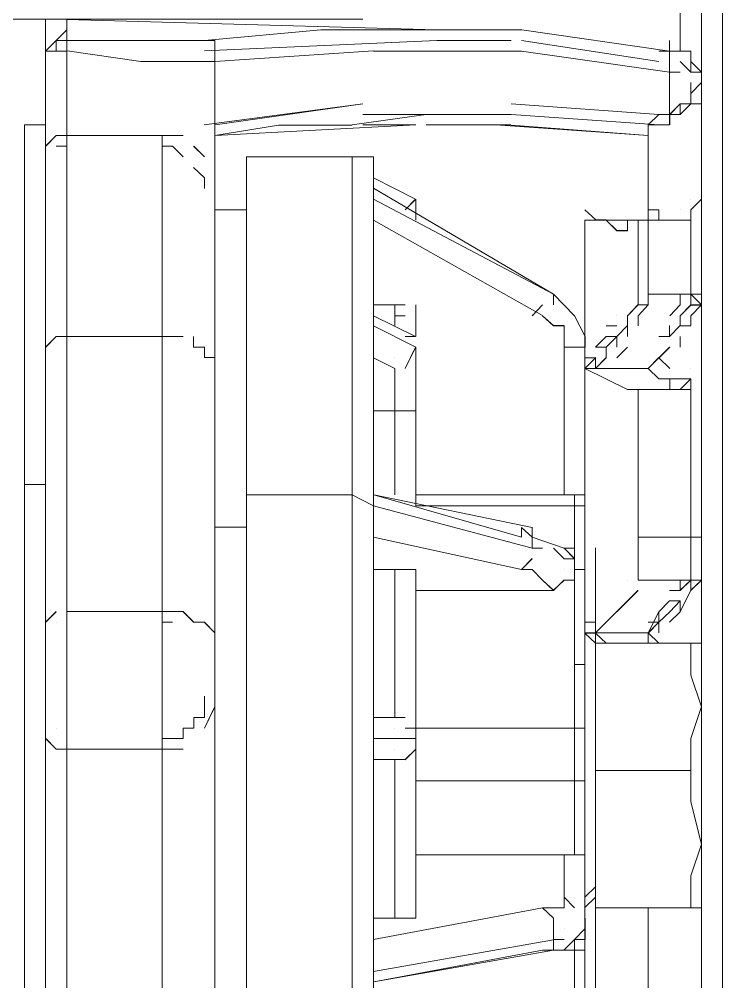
# Model space of a CAD drawing. Header units: inches. Extents: x 11 to 128, y 20 to 108.
# Drawn here: x 31.9793 to 32.0271, y 82.4901 to 82.5551 of the extents above; entities that cross this region are included whole.
import ezdxf

# ---------------------------------------------------------------- set-up
doc = ezdxf.new("R2010")
doc.units = ezdxf.units.IN
doc.header["$MEASUREMENT"] = 0
doc.layers.add('1', color=255, linetype='Continuous')
doc.layers.add('Dim', color=6, linetype='Continuous', lineweight=13)

# ---------------------------------------------------------------- blocks, each defined once
blk = doc.blocks.new('5')
at = {"layer": '1', "lineweight": 9}
for p, q in [((226.945701, -22.116197), (226.945701, -21.936488)), ((226.94696, -21.936488), (226.94696, -22.116197)), ((226.944413, -22.021583), (226.944413, -22.008871)), ((226.945701, -22.057126), (226.945701, -22.010138)), ((226.892348, -22.019669), (226.925368, -22.019669)), ((226.906311, -22.019669), (226.906311, -22.019669)), ((226.906311, -22.019669), (226.906311, -22.083795)), ((226.90694, -22.019669), (226.90694, -22.019669)), ((226.907588, -22.019669), (226.907588, -22.019669)), ((226.907588, -22.019669), (226.907588, -22.020933)), ((226.929812, -22.020307), (226.90759, -22.019675)), ((226.907588, -22.020307), (226.906943, -22.02094)), ((226.915845, -22.02094), (226.922829, -22.020307)), ((226.922829, -22.020307), (226.929812, -22.020307)), ((226.934894, -22.020307), (226.929808, -22.020307)), ((226.929812, -22.020307), (226.929812, -22.020307)), ((226.934903, -22.020309), (226.943785, -22.021574)), ((226.906311, -22.021574), (226.906938, -22.020942)), ((226.90694, -22.020936), (226.907585, -22.020936)), ((226.90694, -22.021574), (226.90694, -22.020942)), ((226.907588, -22.020936), (226.915843, -22.020936)), ((226.915843, -22.020936), (226.907588, -22.020936)), ((226.907588, -22.020936), (226.907588, -22.020936)), ((226.907588, -22.020936), (226.907588, -22.021568)), ((226.907588, -22.020936), (226.907588, -22.020936)), ((226.929812, -22.020936), (226.915845, -22.021568)), ((226.915847, -22.020936), (226.916473, -22.020936)), ((226.916477, -22.020936), (226.915851, -22.020936)), ((226.916477, -22.020936), (226.916477, -22.021568)), ((226.916477, -22.021568), (226.916477, -22.020936)), ((226.916477, -22.020936), (226.916477, -22.020936)), ((226.916477, -22.020936), (226.916477, -22.020936)), ((226.916477, -22.020936), (226.916477, -22.020936)), ((226.916477, -22.020936), (226.916477, -22.020936)), ((226.93045, -22.020936), (226.929805, -22.020936)), ((226.929805, -22.020936), (226.934264, -22.020936)), ((226.934264, -22.020936), (226.93045, -22.020936)), ((226.93489, -22.020936), (226.943145, -22.0222)), ((226.943145, -22.0222), (226.93489, -22.020936)), ((226.943785, -22.021574), (226.943785, -22.020942)), ((226.944413, -22.020936), (226.944413, -22.020936)), ((226.906311, -22.021574), (226.906311, -22.021574)), ((226.906311, -22.021574), (226.906311, -22.021574)), ((226.906311, -22.021574), (226.906311, -22.021574)), ((226.906938, -22.021574), (226.906311, -22.021574)), ((226.906311, -22.021574), (226.906311, -22.021574)), ((226.906311, -22.021574), (226.906311, -22.021574)), ((226.906313, -22.021574), (226.90694, -22.021574)), ((226.90694, -22.021574), (226.90694, -22.021574)), ((226.90694, -22.021574), (226.90694, -22.021574)), ((226.90694, -22.021574), (226.90694, -22.021574)), ((226.90694, -22.021574), (226.907585, -22.021574)), ((226.907588, -22.021574), (226.906943, -22.021574)), ((226.906943, -22.021574), (226.907588, -22.021574)), ((226.907588, -22.021574), (226.907588, -22.063482)), ((226.907588, -22.021574), (226.907588, -22.021574)), ((226.907588, -22.021574), (226.907588, -22.021574)), ((226.912036, -22.0222), (226.907596, -22.021568)), ((226.907596, -22.021568), (226.912036, -22.0222)), ((226.916477, -22.0222), (226.926003, -22.021568)), ((226.926003, -22.021568), (226.916477, -22.0222)), ((226.916477, -22.021568), (226.916477, -22.0222)), ((226.916477, -22.0222), (226.916477, -22.021568)), ((226.926009, -22.021574), (226.932366, -22.021574)), ((226.932366, -22.021574), (226.926009, -22.021574)), ((226.932366, -22.021574), (226.93489, -22.021574)), ((226.93489, -22.021574), (226.932366, -22.021574)), ((226.934894, -22.021574), (226.943776, -22.022839)), ((226.943776, -22.022839), (226.934894, -22.021574)), ((226.943785, -22.021574), (226.94314, -22.021574)), ((226.944413, -22.021574), (226.943142, -22.021574)), ((226.943145, -22.021574), (226.943145, -22.021574)), ((226.943145, -22.021574), (226.943145, -22.021574)), ((226.943145, -22.021574), (226.943145, -22.021574)), ((226.943785, -22.0222), (226.943785, -22.021568)), ((226.943785, -22.021574), (226.943785, -22.021574)), ((226.943785, -22.021574), (226.943785, -22.021574)), ((226.943785, -22.021574), (226.943785, -22.021574)), ((226.943785, -22.022207), (226.943785, -22.021574)), ((226.943785, -22.021574), (226.943785, -22.021574)), ((226.943785, -22.021574), (226.943785, -22.021574)), ((226.943785, -22.021574), (226.943785, -22.021574)), ((226.943785, -22.021574), (226.943785, -22.021574)), ((226.943785, -22.021574), (226.943785, -22.021574)), ((226.943785, -22.021574), (226.943785, -22.021574)), ((226.943785, -22.021574), (226.943785, -22.021574)), ((226.943785, -22.021574), (226.943785, -22.021574)), ((226.943785, -22.021574), (226.943785, -22.021574)), ((226.943785, -22.021574), (226.943785, -22.021574)), ((226.943785, -22.021574), (226.943785, -22.021574)), ((226.943785, -22.021574), (226.943785, -22.021574)), ((226.943785, -22.021574), (226.943785, -22.021574)), ((226.943785, -22.021574), (226.943785, -22.021574)), ((226.943785, -22.021574), (226.943785, -22.021574)), ((226.944413, -22.021574), (226.943787, -22.021574)), ((226.943787, -22.021574), (226.944413, -22.021574)), ((226.945058, -22.021574), (226.944413, -22.021574)), ((226.944413, -22.021574), (226.944413, -22.021574)), ((226.944413, -22.021574), (226.944413, -22.021574)), ((226.944413, -22.021574), (226.944413, -22.021574)), ((226.944413, -22.021574), (226.944413, -22.021574)), ((226.944413, -22.021574), (226.945058, -22.021574)), ((226.945058, -22.021574), (226.944413, -22.021574)), ((226.944413, -22.021574), (226.944413, -22.021574)), ((226.944413, -22.021574), (226.944413, -22.021574)), ((226.944413, -22.021574), (226.944413, -22.021574)), ((226.944413, -22.021574), (226.944413, -22.021574)), ((226.944413, -22.021574), (226.945058, -22.021574)), ((226.944413, -22.021574), (226.944413, -22.021574)), ((226.944413, -22.021574), (226.944413, -22.021574)), ((226.945062, -22.021574), (226.944417, -22.021574)), ((226.944417, -22.021574), (226.945062, -22.021574)), ((226.945058, -22.022207), (226.945058, -22.021574)), ((226.945062, -22.0222), (226.945062, -22.021568)), ((226.945062, -22.021574), (226.945062, -22.022207)), ((226.945062, -22.021574), (226.945062, -22.021574)), ((226.945062, -22.021574), (226.945062, -22.021574)), ((226.912033, -22.0222), (226.916473, -22.0222)), ((226.916477, -22.0222), (226.912036, -22.0222)), ((226.916477, -22.100954), (226.916477, -22.022198)), ((226.916477, -22.0222), (226.916477, -22.0222)), ((226.916477, -22.0222), (226.916477, -22.0222)), ((226.916477, -22.0222), (226.916477, -22.0222)), ((226.943145, -22.0222), (226.943145, -22.0222)), ((226.943785, -22.025381), (226.943785, -22.022198)), ((226.943785, -22.0222), (226.943785, -22.0222)), ((226.944413, -22.0222), (226.944413, -22.0222)), ((226.944413, -22.0222), (226.945058, -22.022833)), ((226.945062, -22.022839), (226.944417, -22.022207)), ((226.945062, -22.0222), (226.945062, -22.0222)), ((226.945062, -22.0222), (226.945062, -22.0222)), ((226.945062, -22.022207), (226.945062, -22.022839)), ((226.945062, -22.022839), (226.945062, -22.022207)), ((226.945062, -22.022207), (226.945707, -22.022839)), ((226.943787, -22.022839), (226.944413, -22.022839)), ((226.944413, -22.022839), (226.943787, -22.022839)), ((226.944413, -22.022839), (226.944413, -22.022839)), ((226.945701, -22.022839), (226.945056, -22.022839)), ((226.945062, -22.022839), (226.945062, -22.022839)), ((226.945062, -22.022839), (226.945062, -22.022839)), ((226.945062, -22.022839), (226.945062, -22.022839)), ((226.945707, -22.022839), (226.945062, -22.022839)), ((226.945062, -22.022839), (226.945062, -22.022839)), ((226.945062, -22.022839), (226.945062, -22.022839)), ((226.945062, -22.022839), (226.945062, -22.022839)), ((226.945701, -22.022839), (226.945701, -22.022839)), ((226.945701, -22.022839), (226.945701, -22.022839)), ((226.945701, -22.022839), (226.945701, -22.022839)), ((226.945701, -22.023467), (226.945056, -22.024121)), ((226.945707, -22.023463), (226.945062, -22.024117)), ((226.945062, -22.024117), (226.945707, -22.023463)), ((226.945062, -22.023467), (226.945062, -22.024121)), ((226.945062, -22.023467), (226.945062, -22.023467)), ((226.945058, -22.024743), (226.945058, -22.02411)), ((226.945062, -22.024749), (226.945062, -22.024117)), ((226.945062, -22.024117), (226.945062, -22.024117)), ((226.945062, -22.024117), (226.945062, -22.024117)), ((226.925366, -22.024743), (226.91584, -22.026007)), ((226.916484, -22.026007), (226.925366, -22.024743)), ((226.943145, -22.025381), (226.934264, -22.024749)), ((226.944411, -22.024749), (226.943785, -22.025381)), ((226.94379, -22.025381), (226.944417, -22.024749)), ((226.944413, -22.024743), (226.944413, -22.024743)), ((226.944413, -22.024743), (226.944413, -22.024743)), ((226.944413, -22.024743), (226.945058, -22.024743)), ((226.945058, -22.024749), (226.944413, -22.025381)), ((226.944413, -22.025381), (226.944413, -22.024749)), ((226.944417, -22.024749), (226.945062, -22.024749)), ((226.945701, -22.024743), (226.945056, -22.024743)), ((226.945056, -22.024743), (226.945701, -22.024743)), ((226.924719, -22.02601), (226.92916, -22.025377)), ((226.925366, -22.025381), (226.934247, -22.025381)), ((226.934247, -22.025381), (226.925366, -22.025381)), ((226.928533, -22.025381), (226.92916, -22.025381)), ((226.929164, -22.025381), (226.929164, -22.025381)), ((226.929164, -22.025381), (226.929164, -22.025381)), ((226.933626, -22.025381), (226.934253, -22.025381)), ((226.934257, -22.025381), (226.93363, -22.025381)), ((226.943145, -22.02601), (226.934264, -22.025377)), ((226.942497, -22.02601), (226.943142, -22.025377)), ((226.9425, -22.026014), (226.943145, -22.025381)), ((226.94314, -22.025381), (226.943785, -22.025381)), ((226.943145, -22.025381), (226.943145, -22.025381)), ((226.943145, -22.025381), (226.943145, -22.025381)), ((226.943145, -22.025381), (226.943145, -22.025381)), ((226.943145, -22.025381), (226.94379, -22.025381)), ((226.943785, -22.02601), (226.943785, -22.025377)), ((226.943785, -22.025381), (226.943785, -22.025381)), ((226.943785, -22.025381), (226.943785, -22.026014)), ((226.943785, -22.025381), (226.943785, -22.025381)), ((226.944413, -22.025381), (226.943787, -22.025381)), ((226.943787, -22.025381), (226.943787, -22.026014)), ((226.943787, -22.026014), (226.943787, -22.025381)), ((226.943787, -22.025381), (226.944413, -22.025381)), ((226.944413, -22.025381), (226.944413, -22.025381)), ((226.906311, -22.02601), (226.90504, -22.02601)), ((226.905042, -22.02601), (226.905042, -22.086341)), ((226.916477, -22.02601), (226.916477, -22.02601)), ((226.916477, -22.026648), (226.920291, -22.026016)), ((226.928533, -22.02601), (226.916483, -22.026642)), ((226.920291, -22.026016), (226.924714, -22.026016)), ((226.925364, -22.02601), (226.928533, -22.02601)), ((226.929164, -22.02601), (226.934249, -22.02601)), ((226.934249, -22.02601), (226.929164, -22.02601)), ((226.933634, -22.026016), (226.942497, -22.026648)), ((226.942497, -22.026648), (226.93426, -22.026016)), ((226.942497, -22.026007), (226.942497, -22.03172)), ((226.942497, -22.02601), (226.942497, -22.02601)), ((226.942497, -22.02601), (226.942497, -22.02601)), ((226.942497, -22.02601), (226.942497, -22.02601)), ((226.942497, -22.02601), (226.942497, -22.02601)), ((226.942497, -22.02601), (226.942497, -22.02601)), ((226.942497, -22.02601), (226.942497, -22.02601)), ((226.942497, -22.02601), (226.942497, -22.02601)), ((226.943145, -22.02601), (226.9425, -22.02601)), ((226.9425, -22.02601), (226.943145, -22.02601)), ((226.943785, -22.02601), (226.94314, -22.02601)), ((226.94314, -22.02601), (226.943785, -22.02601)), ((226.943785, -22.02601), (226.943785, -22.02601)), ((226.943785, -22.02601), (226.943785, -22.02601)), ((226.943785, -22.02601), (226.943785, -22.02601)), ((226.906311, -22.027285), (226.906938, -22.026653)), ((226.906317, -22.027281), (226.906943, -22.026648)), ((226.906943, -22.026648), (226.907588, -22.026648)), ((226.907588, -22.026648), (226.9133, -22.026648)), ((226.907588, -22.026648), (226.907588, -22.026648)), ((226.91457, -22.026648), (226.913299, -22.026648)), ((226.913302, -22.026648), (226.913302, -22.063497)), ((226.906311, -22.027285), (226.906311, -22.027285)), ((226.906311, -22.027285), (226.906311, -22.027285)), ((226.906943, -22.027285), (226.907588, -22.027285)), ((226.907588, -22.027285), (226.906943, -22.027285)), ((226.907588, -22.027285), (226.907588, -22.027285)), ((226.913931, -22.027285), (226.913304, -22.027285)), ((226.913931, -22.027285), (226.914576, -22.027917)), ((226.914576, -22.027917), (226.913931, -22.027285)), ((226.9152, -22.027285), (226.915845, -22.027917)), ((226.915847, -22.027924), (226.915202, -22.027291)), ((226.91457, -22.027924), (226.91457, -22.027924)), ((226.918377, -22.027924), (226.918377, -22.027924)), ((226.918377, -22.102219), (226.918377, -22.027932)), ((226.924719, -22.027924), (226.918381, -22.027924)), ((226.926005, -22.027924), (226.924715, -22.027924)), ((226.924719, -22.027932), (226.924719, -22.102219)), ((226.926005, -22.048877), (226.926005, -22.027924)), ((226.9152, -22.028562), (226.915845, -22.029195)), ((226.915845, -22.029195), (226.9152, -22.028562)), ((226.916477, -22.029819), (226.916477, -22.028554)), ((226.915847, -22.029819), (226.915847, -22.029186)), ((226.926005, -22.029191), (226.92853, -22.030476)), ((226.92853, -22.030476), (226.926005, -22.029191)), ((226.926005, -22.029812), (226.926005, -22.030466)), ((226.936803, -22.036179), (226.926005, -22.029812)), ((226.926005, -22.030466), (226.936803, -22.036179)), ((226.926005, -22.030466), (226.926005, -22.030466)), ((226.926635, -22.030466), (226.926635, -22.030466)), ((226.927903, -22.031105), (226.92853, -22.030472)), ((226.928533, -22.030466), (226.927907, -22.031098)), ((226.927907, -22.031098), (226.928533, -22.030466)), ((226.928533, -22.030466), (226.928533, -22.030466)), ((226.928533, -22.030466), (226.928533, -22.031731)), ((226.928533, -22.030466), (226.928533, -22.030466)), ((226.928533, -22.030466), (226.928533, -22.030466)), ((226.945701, -22.030466), (226.945056, -22.031098)), ((226.945062, -22.030466), (226.945062, -22.030466)), ((226.945707, -22.030472), (226.945062, -22.031105)), ((226.945062, -22.031105), (226.945707, -22.030472)), ((226.945701, -22.030466), (226.945701, -22.030466)), ((226.916477, -22.031105), (226.918375, -22.031105)), ((226.927903, -22.031105), (226.927903, -22.031105)), ((226.928533, -22.031105), (226.928533, -22.031105)), ((226.938701, -22.031105), (226.939346, -22.031716)), ((226.939338, -22.031105), (226.939338, -22.031105)), ((226.942497, -22.031105), (226.943142, -22.031105)), ((226.942497, -22.031105), (226.942497, -22.031105)), ((226.942497, -22.031105), (226.942497, -22.031105)), ((226.943145, -22.031722), (226.943145, -22.031111)), ((226.944413, -22.031105), (226.944413, -22.031105)), ((226.944413, -22.031105), (226.944413, -22.031105)), ((226.944413, -22.031105), (226.944413, -22.031105)), ((226.944413, -22.031105), (226.944413, -22.031105)), ((226.944413, -22.031105), (226.944413, -22.031105)), ((226.945058, -22.031111), (226.945058, -22.031722)), ((226.945062, -22.031105), (226.945062, -22.031105)), ((226.945062, -22.031105), (226.945062, -22.031105)), ((226.945062, -22.031105), (226.945062, -22.031105)), ((226.945062, -22.031105), (226.945062, -22.031105)), ((226.945062, -22.031105), (226.945062, -22.031105)), ((226.945062, -22.031722), (226.945062, -22.031111)), ((226.945062, -22.031111), (226.945062, -22.031722)), ((226.926005, -22.031722), (226.936158, -22.037456)), ((226.939969, -22.031722), (226.938697, -22.031722)), ((226.942497, -22.031722), (226.938701, -22.031722)), ((226.938701, -22.031722), (226.938701, -22.057124)), ((226.938701, -22.031722), (226.939972, -22.031722)), ((226.939346, -22.031716), (226.939972, -22.031716)), ((226.939972, -22.031722), (226.939346, -22.031722)), ((226.939969, -22.031722), (226.939969, -22.031722)), ((226.940614, -22.031722), (226.939969, -22.031722)), ((226.939969, -22.031722), (226.940614, -22.032355)), ((226.939969, -22.031722), (226.939969, -22.031722)), ((226.940617, -22.031722), (226.939972, -22.031722)), ((226.939972, -22.031722), (226.940617, -22.031722)), ((226.940617, -22.031722), (226.939972, -22.031722)), ((226.939972, -22.031729), (226.940617, -22.032361)), ((226.941257, -22.031722), (226.940612, -22.031722)), ((226.940615, -22.031722), (226.943785, -22.031722)), ((226.941257, -22.032355), (226.941257, -22.031722)), ((226.941257, -22.031722), (226.941883, -22.031722)), ((226.941262, -22.032361), (226.941262, -22.031729)), ((226.941885, -22.031722), (226.941885, -22.03617)), ((226.942495, -22.031722), (226.94314, -22.031722)), ((226.942497, -22.03172), (226.942497, -22.036168)), ((226.943142, -22.031722), (226.942497, -22.031722)), ((226.943142, -22.031722), (226.942497, -22.031722)), ((226.942497, -22.031722), (226.943142, -22.031722)), ((226.94314, -22.031722), (226.943785, -22.031722)), ((226.943785, -22.031722), (226.94314, -22.031722)), ((226.943787, -22.031722), (226.943142, -22.031722)), ((226.943142, -22.031722), (226.943787, -22.031722)), ((226.943785, -22.031722), (226.944411, -22.031722)), ((226.943785, -22.031722), (226.943785, -22.031722)), ((226.943785, -22.031722), (226.943785, -22.031722)), ((226.943785, -22.031722), (226.943785, -22.031722)), ((226.943785, -22.031722), (226.943785, -22.031722)), ((226.943785, -22.031722), (226.943785, -22.031722)), ((226.944413, -22.031722), (226.943787, -22.031722)), ((226.944417, -22.031722), (226.94379, -22.031722)), ((226.944413, -22.031722), (226.944413, -22.031722)), ((226.945058, -22.031722), (226.944413, -22.031722)), ((226.944413, -22.031722), (226.945058, -22.031722)), ((226.944413, -22.031722), (226.944413, -22.031722)), ((226.944413, -22.031722), (226.944413, -22.031722)), ((226.944413, -22.031722), (226.944413, -22.031722)), ((226.944413, -22.031722), (226.944413, -22.031722)), ((226.944417, -22.031722), (226.945062, -22.031722)), ((226.945062, -22.031722), (226.944417, -22.031722)), ((226.945062, -22.03617), (226.945062, -22.031722)), ((226.940612, -22.032355), (226.941257, -22.032355)), ((226.940617, -22.032361), (226.940617, -22.032361)), ((226.940617, -22.032361), (226.941262, -22.032361)), ((226.940617, -22.032361), (226.940617, -22.032361)), ((226.941885, -22.036164), (226.941885, -22.035532)), ((226.941885, -22.035532), (226.941885, -22.036164)), ((226.941885, -22.035532), (226.941885, -22.035532)), ((226.941885, -22.036168), (226.941885, -22.035536)), ((226.941885, -22.035536), (226.941885, -22.036168)), ((226.942497, -22.035532), (226.942497, -22.035532)), ((226.942497, -22.035532), (226.942497, -22.035532)), ((226.942497, -22.035532), (226.942497, -22.035532)), ((226.942497, -22.035532), (226.942497, -22.035532)), ((226.945062, -22.036168), (226.945062, -22.035536)), ((226.936154, -22.036168), (226.936154, -22.036168)), ((226.93681, -22.036817), (226.93681, -22.036164)), ((226.93681, -22.036164), (226.938063, -22.037471)), ((226.93681, -22.036168), (226.93681, -22.036168)), ((226.93681, -22.036168), (226.93681, -22.036168)), ((226.93681, -22.036168), (226.93681, -22.036168)), ((226.93681, -22.036168), (226.93681, -22.036168)), ((226.93681, -22.036168), (226.938063, -22.037475)), ((226.938063, -22.037475), (226.93681, -22.036168)), ((226.941885, -22.036817), (226.941885, -22.036164)), ((226.941885, -22.036822), (226.941885, -22.036168)), ((226.941885, -22.036168), (226.941885, -22.036168)), ((226.941885, -22.036168), (226.941885, -22.036168)), ((226.941885, -22.036168), (226.941885, -22.036168)), ((226.941885, -22.036168), (226.941885, -22.036168)), ((226.941885, -22.036168), (226.941885, -22.036168)), ((226.941885, -22.036168), (226.941885, -22.036168)), ((226.941885, -22.036168), (226.941885, -22.036168)), ((226.941885, -22.036168), (226.941885, -22.036168)), ((226.942497, -22.036817), (226.942497, -22.036164)), ((226.942497, -22.036164), (226.942497, -22.036817)), ((226.942497, -22.036168), (226.945058, -22.036168)), ((226.942497, -22.036168), (226.942497, -22.036168)), ((226.942497, -22.036168), (226.942497, -22.036168)), ((226.942497, -22.036168), (226.942497, -22.036168)), ((226.942497, -22.036168), (226.942497, -22.036168)), ((226.944413, -22.036817), (226.944413, -22.036164)), ((226.945056, -22.036813), (226.945056, -22.03616)), ((226.945056, -22.03616), (226.945056, -22.036813)), ((226.945701, -22.036817), (226.945056, -22.036164)), ((226.945062, -22.036164), (226.945062, -22.036817)), ((226.945062, -22.036822), (226.945062, -22.036168)), ((226.945062, -22.036168), (226.945062, -22.036168)), ((226.945062, -22.036168), (226.945707, -22.036168)), ((226.945707, -22.036168), (226.945707, -22.036822)), ((226.927284, -22.036817), (226.926013, -22.036817)), ((226.926013, -22.036817), (226.927284, -22.036817)), ((226.927277, -22.036817), (226.927903, -22.036817)), ((226.927903, -22.036817), (226.927277, -22.036817)), ((226.927284, -22.036817), (226.927284, -22.038061)), ((226.928533, -22.036817), (226.928533, -22.037471)), ((226.936154, -22.036817), (226.935528, -22.037471)), ((226.935528, -22.037471), (226.936154, -22.036817)), ((226.936154, -22.036817), (226.936154, -22.036817)), ((226.93681, -22.036817), (226.93681, -22.036817)), ((226.93681, -22.036817), (226.93681, -22.036817)), ((226.941257, -22.037473), (226.941883, -22.03682)), ((226.941258, -22.037471), (226.941885, -22.036817)), ((226.941885, -22.037467), (226.942493, -22.036813)), ((226.941885, -22.036817), (226.941885, -22.036817)), ((226.941885, -22.036817), (226.941885, -22.036817)), ((226.941889, -22.037471), (226.942497, -22.036817)), ((226.942497, -22.036817), (226.941889, -22.036817)), ((226.942497, -22.036817), (226.942497, -22.036817)), ((226.942497, -22.036817), (226.942497, -22.036817)), ((226.942497, -22.036817), (226.942497, -22.036817)), ((226.942497, -22.036817), (226.942497, -22.036817)), ((226.944413, -22.036817), (226.943787, -22.037471)), ((226.943787, -22.037471), (226.944413, -22.036817)), ((226.945056, -22.036813), (226.944411, -22.037467)), ((226.944417, -22.037475), (226.945062, -22.036822)), ((226.945062, -22.037467), (226.945707, -22.036813)), ((226.945062, -22.036817), (226.945062, -22.036817)), ((226.945062, -22.036817), (226.945062, -22.036817)), ((226.945062, -22.036817), (226.945062, -22.036817)), ((226.945062, -22.036817), (226.945062, -22.036817)), ((226.945062, -22.036817), (226.945062, -22.036817)), ((226.945062, -22.036817), (226.945062, -22.036817)), ((226.945062, -22.036817), (226.945062, -22.036817)), ((226.945062, -22.036817), (226.945062, -22.036817)), ((226.945062, -22.036817), (226.945062, -22.036817)), ((226.945062, -22.036817), (226.945062, -22.036817)), ((226.945062, -22.036817), (226.945062, -22.036817)), ((226.945062, -22.036817), (226.945062, -22.036817)), ((226.945062, -22.036817), (226.945707, -22.036817)), ((226.945707, -22.036817), (226.945062, -22.037471)), ((226.945062, -22.036817), (226.945062, -22.036817)), ((226.945062, -22.036817), (226.945062, -22.036817)), ((226.945062, -22.036817), (226.945062, -22.036817)), ((226.945707, -22.036822), (226.945062, -22.036822)), ((226.945701, -22.036817), (226.945701, -22.036817)), ((226.926005, -22.037467), (226.92853, -22.03871)), ((226.927284, -22.037467), (226.927911, -22.037467)), ((226.927911, -22.037467), (226.927284, -22.037467)), ((226.928533, -22.037467), (226.928533, -22.03871)), ((226.93681, -22.038063), (226.936147, -22.037473)), ((226.936154, -22.037467), (226.936818, -22.038057)), ((226.938063, -22.037471), (226.938708, -22.038715)), ((226.938063, -22.037475), (226.938708, -22.038719)), ((226.938708, -22.038719), (226.938063, -22.037475)), ((226.940617, -22.037467), (226.940617, -22.037467)), ((226.941257, -22.038063), (226.941257, -22.037473)), ((226.941258, -22.038061), (226.941258, -22.037471)), ((226.941885, -22.037467), (226.941885, -22.037467)), ((226.941885, -22.038057), (226.941885, -22.037467)), ((226.941885, -22.037467), (226.941885, -22.037467)), ((226.941885, -22.038063), (226.941885, -22.037473)), ((226.944411, -22.037467), (226.944411, -22.038057)), ((226.945062, -22.037467), (226.945062, -22.037467)), ((226.945062, -22.038057), (226.945062, -22.037467)), ((226.945062, -22.037467), (226.945062, -22.037467)), ((226.928533, -22.039349), (226.926009, -22.038063)), ((226.936814, -22.038063), (226.937441, -22.038063)), ((226.936818, -22.038057), (226.937444, -22.038057)), ((226.937441, -22.038063), (226.937441, -22.038717)), ((226.939969, -22.038063), (226.940614, -22.038063)), ((226.940617, -22.03871), (226.941262, -22.038057)), ((226.941262, -22.038057), (226.940617, -22.03871)), ((226.941257, -22.038057), (226.941257, -22.03871)), ((226.941257, -22.03871), (226.941257, -22.038057)), ((226.941257, -22.038063), (226.941257, -22.038063)), ((226.944411, -22.038057), (226.943785, -22.03871)), ((226.943785, -22.03871), (226.943785, -22.038057)), ((226.945062, -22.038063), (226.944417, -22.038063)), ((226.944417, -22.038063), (226.945062, -22.038063)), ((226.945062, -22.038063), (226.945062, -22.038063)), ((226.945062, -22.038063), (226.945062, -22.038063)), ((226.906311, -22.039349), (226.906938, -22.038717)), ((226.90694, -22.03871), (226.906313, -22.039343)), ((226.90694, -22.03871), (226.90694, -22.03871)), ((226.90694, -22.03871), (226.90694, -22.03871)), ((226.907585, -22.03871), (226.90694, -22.03871)), ((226.90694, -22.03871), (226.90694, -22.03871)), ((226.90694, -22.03871), (226.90694, -22.03871)), ((226.907588, -22.03871), (226.906943, -22.03871)), ((226.913302, -22.03871), (226.90759, -22.03871)), ((226.913299, -22.03871), (226.91457, -22.03871)), ((226.914574, -22.03871), (226.913302, -22.03871)), ((226.91457, -22.03871), (226.913925, -22.03871)), ((226.9152, -22.039349), (226.9152, -22.038717)), ((226.92853, -22.03871), (226.927903, -22.03871)), ((226.928533, -22.03871), (226.928533, -22.03871)), ((226.928533, -22.03871), (226.928533, -22.03871)), ((226.928533, -22.03871), (226.928533, -22.03871)), ((226.928533, -22.03871), (226.928533, -22.03871)), ((226.928533, -22.03871), (226.928533, -22.03871)), ((226.928533, -22.03871), (226.928533, -22.03871)), ((226.928533, -22.03871), (226.928533, -22.03871)), ((226.928533, -22.03871), (226.928533, -22.03871)), ((226.937441, -22.038717), (226.937441, -22.039349)), ((226.938701, -22.038715), (226.938701, -22.048222)), ((226.938701, -22.039349), (226.938701, -22.038717)), ((226.938708, -22.038715), (226.938708, -22.039347)), ((226.939965, -22.038717), (226.939338, -22.039349)), ((226.939969, -22.03871), (226.940614, -22.03871)), ((226.940614, -22.038717), (226.939969, -22.039349)), ((226.939969, -22.039349), (226.940614, -22.038717)), ((226.940617, -22.03871), (226.940617, -22.039343)), ((226.940617, -22.039343), (226.940617, -22.03871)), ((226.943785, -22.03871), (226.94314, -22.03871)), ((226.94314, -22.03871), (226.943785, -22.03871)), ((226.943785, -22.03871), (226.943785, -22.03871)), ((226.944413, -22.03871), (226.944413, -22.039343)), ((226.944413, -22.039349), (226.944413, -22.038717)), ((226.906311, -22.039349), (226.906311, -22.039349)), ((226.906311, -22.039349), (226.906311, -22.039349)), ((226.915845, -22.039349), (226.9152, -22.039349)), ((226.915851, -22.039349), (226.915206, -22.039349)), ((226.915845, -22.039982), (226.915845, -22.039349)), ((226.915851, -22.039982), (226.915851, -22.039349)), ((226.927903, -22.040635), (226.92853, -22.039349)), ((226.928533, -22.039349), (226.927907, -22.040635)), ((226.928533, -22.048877), (226.928533, -22.039349)), ((226.928533, -22.039349), (226.928533, -22.039349)), ((226.928533, -22.039349), (226.928533, -22.039349)), ((226.928533, -22.039349), (226.928533, -22.039349)), ((226.928533, -22.039349), (226.928533, -22.039349)), ((226.928533, -22.039349), (226.928533, -22.039349)), ((226.928533, -22.039349), (226.928533, -22.039349)), ((226.928533, -22.039349), (226.928533, -22.039349)), ((226.928533, -22.039349), (226.928533, -22.039349)), ((226.928533, -22.039349), (226.928533, -22.039349)), ((226.937441, -22.039349), (226.937441, -22.048224)), ((226.937441, -22.039349), (226.938067, -22.039349)), ((226.937444, -22.039349), (226.938071, -22.039349)), ((226.938071, -22.039349), (226.938071, -22.039349)), ((226.938071, -22.039349), (226.938697, -22.039349)), ((226.938071, -22.039349), (226.938071, -22.039349)), ((226.938074, -22.039349), (226.938701, -22.039349)), ((226.938701, -22.039349), (226.938701, -22.039349)), ((226.938701, -22.039349), (226.938701, -22.039349)), ((226.939338, -22.039349), (226.939965, -22.039349)), ((226.939338, -22.039349), (226.939338, -22.039349)), ((226.939969, -22.039355), (226.939969, -22.039988)), ((226.939969, -22.039988), (226.939969, -22.039355)), ((226.940617, -22.039988), (226.941262, -22.039355)), ((226.943785, -22.039349), (226.942495, -22.040635)), ((226.942497, -22.040635), (226.943787, -22.039349)), ((226.94379, -22.039355), (226.943145, -22.039988)), ((226.943145, -22.039988), (226.94379, -22.039355)), ((226.916472, -22.039982), (226.915845, -22.039982)), ((226.916477, -22.039982), (226.915851, -22.039982)), ((226.916472, -22.040635), (226.916472, -22.039982)), ((226.916477, -22.040635), (226.916477, -22.039982)), ((226.926005, -22.039988), (226.927277, -22.040641)), ((226.927284, -22.039988), (226.927284, -22.039988)), ((226.938701, -22.039982), (226.938701, -22.040635)), ((226.938701, -22.040635), (226.939346, -22.039982)), ((226.938701, -22.039988), (226.939346, -22.039988)), ((226.939338, -22.039982), (226.939338, -22.040635)), ((226.939338, -22.040635), (226.939965, -22.039982)), ((226.939965, -22.039982), (226.939338, -22.040635)), ((226.939969, -22.039988), (226.939342, -22.040641)), ((226.943142, -22.039982), (226.942497, -22.040635)), ((226.9425, -22.040641), (226.943145, -22.039988)), ((226.943145, -22.039988), (226.94379, -22.040641)), ((226.927284, -22.040635), (226.927284, -22.048224)), ((226.927284, -22.040635), (226.927284, -22.040635)), ((226.941257, -22.041891), (226.938695, -22.040627)), ((226.942497, -22.040635), (226.938701, -22.040635)), ((226.938701, -22.040635), (226.939346, -22.040635)), ((226.938701, -22.040635), (226.941262, -22.0419)), ((226.943142, -22.041259), (226.942497, -22.040627)), ((226.943142, -22.041246), (226.942497, -22.040635)), ((226.942497, -22.040635), (226.943142, -22.041246)), ((226.945062, -22.040635), (226.945062, -22.040635)), ((226.945062, -22.040635), (226.945062, -22.040635)), ((226.945062, -22.040635), (226.945062, -22.040635)), ((226.945062, -22.040635), (226.945062, -22.040635)), ((226.945062, -22.040635), (226.945062, -22.040635)), ((226.945062, -22.040635), (226.945062, -22.040635)), ((226.945701, -22.040635), (226.945701, -22.040635)), ((226.943787, -22.041246), (226.943142, -22.041246)), ((226.943142, -22.041246), (226.943787, -22.041246)), ((226.943142, -22.041253), (226.943787, -22.041253)), ((226.943787, -22.041259), (226.943142, -22.041259)), ((226.943145, -22.041253), (226.943145, -22.041253)), ((226.943787, -22.0419), (226.943787, -22.041246)), ((226.943787, -22.041246), (226.944413, -22.041246)), ((226.943787, -22.041253), (226.944413, -22.041253)), ((226.943787, -22.041891), (226.943787, -22.041259)), ((226.944413, -22.041253), (226.944413, -22.041253)), ((226.944413, -22.041253), (226.944413, -22.041253)), ((226.944413, -22.041253), (226.944413, -22.041253)), ((226.944413, -22.041253), (226.945058, -22.041253)), ((226.944413, -22.041253), (226.944413, -22.041253)), ((226.944413, -22.041253), (226.944413, -22.041253)), ((226.944417, -22.041253), (226.945062, -22.041253)), ((226.945062, -22.041253), (226.944417, -22.041885)), ((226.945062, -22.041253), (226.945062, -22.041253)), ((226.945062, -22.041253), (226.945062, -22.041253)), ((226.945062, -22.041253), (226.945062, -22.041253)), ((226.945062, -22.041253), (226.945062, -22.041253)), ((226.945062, -22.041253), (226.945062, -22.041253)), ((226.945062, -22.041253), (226.945062, -22.041253)), ((226.945062, -22.041253), (226.945062, -22.041253)), ((226.945062, -22.041253), (226.945062, -22.041253)), ((226.945062, -22.041253), (226.945062, -22.041253)), ((226.945062, -22.041253), (226.945062, -22.041253)), ((226.945062, -22.041253), (226.945062, -22.041253)), ((226.945062, -22.041253), (226.945062, -22.041253)), ((226.945062, -22.041253), (226.945062, -22.041253)), ((226.945062, -22.041253), (226.945062, -22.041253)), ((226.945062, -22.041253), (226.945062, -22.041253)), ((226.945062, -22.041253), (226.945062, -22.041253)), ((226.945062, -22.041891), (226.945062, -22.041259)), ((226.941257, -22.041891), (226.941257, -22.041891)), ((226.941258, -22.041891), (226.941885, -22.041891)), ((226.941262, -22.041891), (226.944413, -22.041891)), ((226.941885, -22.041891), (226.941885, -22.053338)), ((226.944413, -22.041891), (226.943787, -22.041891)), ((226.944413, -22.0419), (226.943787, -22.0419)), ((226.944413, -22.041891), (226.945058, -22.041891)), ((226.944413, -22.041891), (226.944413, -22.041891)), ((226.944413, -22.041891), (226.944413, -22.041891)), ((226.944413, -22.041891), (226.944413, -22.041891)), ((226.944413, -22.041891), (226.944413, -22.041891)), ((226.945062, -22.053338), (226.945062, -22.041891)), ((226.926005, -22.043169), (226.927277, -22.043169)), ((226.92728, -22.043169), (226.928533, -22.043169)), ((226.927284, -22.043169), (226.928537, -22.043169)), ((226.928533, -22.043169), (226.928533, -22.048882)), ((226.905042, -22.047594), (226.906313, -22.047594)), ((226.938701, -22.048222), (226.938701, -22.047589)), ((226.938701, -22.047594), (226.938701, -22.047594)), ((226.938701, -22.047594), (226.938701, -22.047594)), ((226.924719, -22.048222), (226.918381, -22.048222)), ((226.926009, -22.048875), (226.924719, -22.048222)), ((226.926005, -22.048882), (226.926005, -22.048228)), ((226.934894, -22.050764), (226.926013, -22.048213)), ((226.926013, -22.048213), (226.935521, -22.050174)), ((226.928533, -22.048222), (226.937433, -22.048222)), ((226.937441, -22.048222), (226.938067, -22.048222)), ((226.937448, -22.048222), (226.938074, -22.048222)), ((226.938697, -22.048222), (226.938071, -22.048222)), ((226.938071, -22.048222), (226.938071, -22.048875)), ((226.938071, -22.048222), (226.938071, -22.048222)), ((226.938074, -22.048222), (226.938701, -22.048222)), ((226.938701, -22.048222), (226.938701, -22.070462)), ((226.938701, -22.048222), (226.938701, -22.048222)), ((226.938701, -22.048222), (226.938701, -22.048222)), ((226.938701, -22.048222), (226.938701, -22.048222)), ((226.938701, -22.048222), (226.938701, -22.048222)), ((226.938701, -22.048222), (226.938701, -22.048222)), ((226.938701, -22.048222), (226.938701, -22.048222)), ((226.938701, -22.048222), (226.938701, -22.048222)), ((226.926005, -22.097784), (226.926005, -22.048877)), ((226.926005, -22.053962), (226.926005, -22.048882)), ((226.926005, -22.048882), (226.935532, -22.051411)), ((226.926005, -22.048882), (226.926005, -22.048882)), ((226.926005, -22.048882), (226.926005, -22.048882)), ((226.926005, -22.048882), (226.926005, -22.048882)), ((226.926005, -22.048882), (226.926005, -22.048882)), ((226.928533, -22.048882), (226.938078, -22.048882)), ((226.938071, -22.048875), (226.938071, -22.049508)), ((226.938071, -22.048882), (226.938071, -22.048882)), ((226.938071, -22.048882), (226.938071, -22.048882)), ((226.938697, -22.048882), (226.938071, -22.048882)), ((226.938071, -22.048882), (226.938071, -22.049514)), ((226.938071, -22.048882), (226.938071, -22.048882)), ((226.938701, -22.048882), (226.938074, -22.048882)), ((226.938701, -22.049514), (226.938701, -22.048882)), ((226.938071, -22.049508), (226.938071, -22.051405)), ((226.938071, -22.049508), (226.938071, -22.049508)), ((226.938071, -22.049508), (226.938071, -22.049508)), ((226.938071, -22.049508), (226.938071, -22.049508)), ((226.938071, -22.049508), (226.938071, -22.049508)), ((226.938071, -22.049508), (226.938071, -22.049508)), ((226.938071, -22.049508), (226.938071, -22.049508)), ((226.938071, -22.049508), (226.938071, -22.049508)), ((226.938701, -22.049508), (226.938701, -22.049508)), ((226.938701, -22.049508), (226.938701, -22.049508)), ((226.938701, -22.049508), (226.938701, -22.049508)), ((226.938701, -22.049508), (226.938701, -22.050161)), ((226.938701, -22.050168), (226.938701, -22.049514)), ((226.918377, -22.050168), (226.916479, -22.050168)), ((226.934894, -22.050174), (226.934894, -22.050764)), ((226.935524, -22.050764), (226.934898, -22.050174)), ((226.935524, -22.050168), (226.935524, -22.050758)), ((226.935524, -22.050174), (226.935524, -22.050764)), ((226.938071, -22.050168), (226.938071, -22.050168)), ((226.938071, -22.050168), (226.938071, -22.052044)), ((226.938701, -22.050168), (226.938701, -22.050168)), ((226.938701, -22.05076), (226.938701, -22.05017)), ((226.938701, -22.05017), (226.938701, -22.05076)), ((226.926005, -22.050764), (226.934887, -22.052704)), ((226.934894, -22.050764), (226.934894, -22.050764)), ((226.934894, -22.050764), (226.934894, -22.050764)), ((226.935524, -22.050764), (226.935524, -22.051418)), ((226.935524, -22.051418), (226.935524, -22.050764)), ((226.935524, -22.050764), (226.935524, -22.050764)), ((226.935524, -22.050764), (226.935524, -22.050764)), ((226.935524, -22.050764), (226.935524, -22.050764)), ((226.935524, -22.050764), (226.935524, -22.050764)), ((226.935528, -22.051413), (226.935528, -22.05076)), ((226.935528, -22.050766), (226.937444, -22.05142)), ((226.938701, -22.051413), (226.938701, -22.05076)), ((226.938701, -22.05076), (226.938701, -22.051413)), ((226.938701, -22.050764), (226.938701, -22.050764)), ((226.938701, -22.050764), (226.938701, -22.050764)), ((226.945062, -22.050764), (226.941892, -22.050764)), ((226.945701, -22.050764), (226.945056, -22.050764)), ((226.945707, -22.050764), (226.945062, -22.050764)), ((226.935524, -22.051413), (226.935524, -22.051413)), ((226.935524, -22.051413), (226.936151, -22.051413)), ((226.935524, -22.051413), (226.935524, -22.051413)), ((226.936154, -22.051413), (226.935528, -22.051413)), ((226.936154, -22.051413), (226.936154, -22.051413)), ((226.93681, -22.051413), (226.937437, -22.052046)), ((226.937441, -22.051413), (226.937441, -22.051413)), ((226.937441, -22.051413), (226.937441, -22.051413)), ((226.937441, -22.051413), (226.938067, -22.052046)), ((226.938071, -22.051413), (226.937444, -22.051413)), ((226.938701, -22.051413), (226.938701, -22.051413)), ((226.938701, -22.052699), (226.938701, -22.051413)), ((226.938701, -22.051413), (226.938701, -22.052699)), ((226.939338, -22.078093), (226.939338, -22.051405)), ((226.936814, -22.05142), (226.937441, -22.052052)), ((226.937444, -22.05142), (226.938071, -22.052052)), ((226.935521, -22.052046), (226.934894, -22.052699)), ((226.935524, -22.052052), (226.934898, -22.052706)), ((226.935524, -22.052052), (226.935524, -22.052052)), ((226.93681, -22.052052), (226.93681, -22.052052)), ((226.937441, -22.052052), (226.937441, -22.052052)), ((226.937441, -22.052052), (226.938067, -22.052052)), ((226.938067, -22.052052), (226.938067, -22.052706)), ((226.938067, -22.052706), (226.938067, -22.052052)), ((226.938071, -22.052052), (226.938071, -22.052052)), ((226.938071, -22.052052), (226.938071, -22.052052)), ((226.938071, -22.052052), (226.938071, -22.052052)), ((226.938071, -22.052052), (226.938071, -22.052706)), ((226.938071, -22.052052), (226.938071, -22.052052)), ((226.938071, -22.052052), (226.938071, -22.052052)), ((226.938074, -22.052699), (226.938074, -22.052046)), ((226.927284, -22.052699), (226.926013, -22.052699)), ((226.926013, -22.052699), (226.927284, -22.052699)), ((226.92728, -22.052699), (226.927907, -22.052699)), ((226.927911, -22.052699), (226.927284, -22.052699)), ((226.927284, -22.052699), (226.927284, -22.061574)), ((226.927907, -22.052699), (226.928533, -22.052699)), ((226.928537, -22.052699), (226.927911, -22.052699)), ((226.928533, -22.052699), (226.928533, -22.062228)), ((226.928533, -22.052699), (226.928533, -22.052699)), ((226.928533, -22.052699), (226.928533, -22.052699)), ((226.934894, -22.052699), (226.935521, -22.052699)), ((226.934894, -22.052699), (226.934894, -22.052699)), ((226.934894, -22.052699), (226.934894, -22.052699)), ((226.934898, -22.052706), (226.935524, -22.052706)), ((226.935521, -22.052699), (226.936147, -22.053332)), ((226.935524, -22.052706), (226.936151, -22.053338)), ((226.937441, -22.052699), (226.937441, -22.052699)), ((226.938071, -22.052699), (226.938071, -22.052699)), ((226.938071, -22.053332), (226.938071, -22.052699)), ((226.938071, -22.052699), (226.938697, -22.052699)), ((226.938071, -22.052706), (226.938697, -22.052706)), ((226.938697, -22.052706), (226.938071, -22.052706)), ((226.938071, -22.052706), (226.938071, -22.053338)), ((226.938701, -22.052699), (226.938074, -22.052699)), ((226.938701, -22.053964), (226.938701, -22.052699)), ((226.938701, -22.052699), (226.938701, -22.053964)), ((226.936147, -22.053332), (226.93681, -22.053964)), ((226.936151, -22.053338), (226.936814, -22.053949)), ((226.93681, -22.053956), (226.937437, -22.053344)), ((226.936814, -22.053949), (226.937441, -22.053338)), ((226.937437, -22.053344), (226.938063, -22.053344)), ((226.937441, -22.053338), (226.937441, -22.053338)), ((226.937441, -22.053338), (226.937441, -22.053338)), ((226.938071, -22.053338), (226.937444, -22.053338)), ((226.938063, -22.053344), (226.938063, -22.055874)), ((226.938071, -22.055861), (226.938071, -22.053332)), ((226.941257, -22.053338), (226.941257, -22.053338)), ((226.941257, -22.053338), (226.941257, -22.053338)), ((226.941257, -22.053338), (226.941257, -22.053338)), ((226.941257, -22.053338), (226.941257, -22.053338)), ((226.941257, -22.053338), (226.941257, -22.053338)), ((226.941885, -22.053338), (226.945054, -22.053338)), ((226.941885, -22.053338), (226.941885, -22.053338)), ((226.941885, -22.053338), (226.941885, -22.053338)), ((226.944413, -22.053338), (226.944413, -22.053949)), ((226.944413, -22.053949), (226.944413, -22.053338)), ((226.944413, -22.053956), (226.945058, -22.053344)), ((226.945062, -22.053338), (226.944417, -22.053949)), ((226.945056, -22.053338), (226.945701, -22.053338)), ((226.945701, -22.053338), (226.945056, -22.053949)), ((226.945056, -22.053949), (226.945056, -22.053338)), ((226.945062, -22.053949), (226.945062, -22.053338)), ((226.945062, -22.053338), (226.945062, -22.053338)), ((226.945062, -22.053338), (226.945062, -22.053338)), ((226.945062, -22.053338), (226.945062, -22.053338)), ((226.945062, -22.053338), (226.945062, -22.053338)), ((226.945062, -22.053338), (226.945062, -22.053338)), ((226.945062, -22.053338), (226.945062, -22.053338)), ((226.945707, -22.053338), (226.945062, -22.053338)), ((226.945062, -22.053338), (226.945062, -22.053338)), ((226.945062, -22.053338), (226.945062, -22.053338)), ((226.945062, -22.053338), (226.945062, -22.053338)), ((226.945062, -22.053338), (226.945062, -22.053338)), ((226.945062, -22.053338), (226.945062, -22.053338)), ((226.945062, -22.053338), (226.945062, -22.053338)), ((226.945062, -22.053338), (226.945062, -22.053338)), ((226.945062, -22.053338), (226.945062, -22.053338)), ((226.945062, -22.053338), (226.945062, -22.053338)), ((226.945062, -22.053956), (226.945707, -22.053344)), ((226.928533, -22.053956), (226.936807, -22.053956)), ((226.938701, -22.055229), (226.938701, -22.053964)), ((226.938701, -22.053964), (226.938701, -22.055229)), ((226.941881, -22.053958), (226.939338, -22.056509)), ((226.941885, -22.053956), (226.939342, -22.056506)), ((226.943785, -22.053956), (226.944411, -22.053956)), ((226.945058, -22.053945), (226.944413, -22.055231)), ((226.944413, -22.053956), (226.944413, -22.053956)), ((226.944413, -22.053956), (226.944413, -22.053956)), ((226.944417, -22.055242), (226.945062, -22.053956)), ((226.945062, -22.053956), (226.945062, -22.053956)), ((226.945062, -22.053956), (226.945062, -22.053956)), ((226.945062, -22.053956), (226.945062, -22.053956)), ((226.945062, -22.053956), (226.945062, -22.053956)), ((226.945062, -22.053956), (226.945062, -22.053956)), ((226.945062, -22.053956), (226.945062, -22.053956)), ((226.945062, -22.053956), (226.945062, -22.053956)), ((226.943785, -22.054584), (226.94314, -22.055237)), ((226.94314, -22.055237), (226.943785, -22.054584)), ((226.943785, -22.054584), (226.943785, -22.054584)), ((226.943785, -22.054584), (226.944411, -22.054584)), ((226.94379, -22.055237), (226.944417, -22.054584)), ((226.944413, -22.055231), (226.944413, -22.054578)), ((226.906311, -22.05587), (226.906938, -22.055237)), ((226.90694, -22.055231), (226.906313, -22.055863)), ((226.90694, -22.055231), (226.90694, -22.055231)), ((226.90694, -22.055231), (226.90694, -22.055231)), ((226.907588, -22.055231), (226.907588, -22.055231)), ((226.913302, -22.055231), (226.90759, -22.055231)), ((226.914574, -22.055231), (226.913302, -22.055231)), ((226.9152, -22.055863), (226.914574, -22.055231)), ((226.914576, -22.055237), (226.915202, -22.05587)), ((226.938701, -22.056515), (226.938701, -22.055229)), ((226.938701, -22.055229), (226.938701, -22.056515)), ((226.9425, -22.056502), (226.943145, -22.055237)), ((226.943145, -22.055237), (226.943145, -22.05587)), ((226.943145, -22.05587), (226.94379, -22.055237)), ((226.943785, -22.055231), (226.943785, -22.055231)), ((226.943785, -22.05587), (226.944411, -22.055237)), ((226.906311, -22.05587), (226.906311, -22.05587)), ((226.906311, -22.05587), (226.906311, -22.05587)), ((226.906311, -22.05587), (226.906311, -22.05587)), ((226.906311, -22.05587), (226.906311, -22.05587)), ((226.90694, -22.05587), (226.90694, -22.05587)), ((226.907588, -22.05587), (226.907588, -22.05587)), ((226.907588, -22.05587), (226.907588, -22.05587)), ((226.913931, -22.05587), (226.913304, -22.05587)), ((226.915845, -22.055863), (226.9152, -22.055863)), ((226.9152, -22.05587), (226.9152, -22.05587)), ((226.915202, -22.05587), (226.915847, -22.05587)), ((226.915847, -22.05587), (226.915847, -22.05587)), ((226.915847, -22.05587), (226.916473, -22.056502)), ((226.915847, -22.05587), (226.915847, -22.05587)), ((226.916477, -22.056509), (226.915851, -22.055876)), ((226.938063, -22.055874), (226.938063, -22.056506)), ((226.938071, -22.056515), (226.938071, -22.055861)), ((226.938701, -22.05587), (226.939346, -22.05587)), ((226.942497, -22.056515), (226.943142, -22.055861)), ((226.942497, -22.05587), (226.943142, -22.05587)), ((226.943145, -22.05587), (226.9425, -22.056502)), ((226.9425, -22.056502), (226.943145, -22.05587)), ((226.943145, -22.05587), (226.943145, -22.056502)), ((226.916477, -22.056509), (226.916477, -22.056509)), ((226.916477, -22.056509), (226.916477, -22.056509)), ((226.938063, -22.056506), (226.938063, -22.057118)), ((226.938071, -22.057126), (226.938071, -22.056515)), ((226.939338, -22.056509), (226.938694, -22.056509)), ((226.939338, -22.057126), (226.938694, -22.056515)), ((226.938694, -22.056515), (226.939338, -22.056515)), ((226.938694, -22.056515), (226.939338, -22.057126)), ((226.938701, -22.056509), (226.942497, -22.056509)), ((226.938701, -22.056509), (226.938701, -22.056509)), ((226.938701, -22.056509), (226.938701, -22.056509)), ((226.938701, -22.056509), (226.938701, -22.056509)), ((226.938701, -22.057126), (226.938701, -22.056515)), ((226.938701, -22.057126), (226.938701, -22.056515)), ((226.938701, -22.056515), (226.938701, -22.057126)), ((226.939338, -22.056509), (226.939338, -22.05712)), ((226.939338, -22.056509), (226.939338, -22.056509)), ((226.939338, -22.056515), (226.939338, -22.057126)), ((226.939969, -22.056509), (226.939342, -22.056509)), ((226.939969, -22.057126), (226.939342, -22.056515)), ((226.942497, -22.056509), (226.943142, -22.05712)), ((226.943142, -22.05712), (226.942497, -22.056509)), ((226.942497, -22.056509), (226.942497, -22.056509)), ((226.942497, -22.057126), (226.942497, -22.056515)), ((226.938071, -22.057126), (226.938071, -22.058412)), ((226.938071, -22.058412), (226.938071, -22.057126)), ((226.938701, -22.058412), (226.938701, -22.057126)), ((226.938701, -22.057126), (226.938701, -22.058412)), ((226.938701, -22.057126), (226.938701, -22.057126)), ((226.939338, -22.057126), (226.939338, -22.057759)), ((226.939338, -22.057759), (226.939338, -22.057126)), ((226.939338, -22.057126), (226.945696, -22.057126)), ((226.939338, -22.057126), (226.939338, -22.057126)), ((226.939338, -22.057126), (226.939338, -22.073)), ((226.939338, -22.057126), (226.939338, -22.057126)), ((226.939338, -22.057126), (226.939338, -22.057126)), ((226.939338, -22.057126), (226.939338, -22.057126)), ((226.945056, -22.059047), (226.945056, -22.057128)), ((226.945701, -22.073), (226.945701, -22.057126)), ((226.938701, -22.057754), (226.938701, -22.057754)), ((226.939338, -22.057754), (226.939338, -22.057754)), ((226.938071, -22.058412), (226.938071, -22.069838)), ((226.938071, -22.058412), (226.938697, -22.058412)), ((226.938697, -22.058412), (226.938071, -22.058412)), ((226.938701, -22.058412), (226.938701, -22.058412)), ((226.938701, -22.058412), (226.938701, -22.058412)), ((226.938701, -22.058412), (226.938701, -22.058412)), ((226.938701, -22.058412), (226.938701, -22.058412)), ((226.938701, -22.058412), (226.938701, -22.058412)), ((226.938701, -22.058412), (226.938701, -22.058412)), ((226.938701, -22.058412), (226.938701, -22.058412)), ((226.938701, -22.058412), (226.938701, -22.058412)), ((226.938701, -22.058412), (226.938701, -22.058412)), ((226.938701, -22.058412), (226.938701, -22.058412)), ((226.938701, -22.058412), (226.938701, -22.058412)), ((226.938701, -22.05904), (226.938701, -22.05904)), ((226.945701, -22.060944), (226.945056, -22.059047)), ((226.905042, -22.060307), (226.905042, -22.060307)), ((226.905042, -22.060307), (226.905042, -22.060307)), ((226.905042, -22.060307), (226.905042, -22.060307)), ((226.905042, -22.060307), (226.905042, -22.060307)), ((226.915847, -22.060307), (226.915847, -22.06094)), ((226.916477, -22.060307), (226.916477, -22.06094)), ((226.916477, -22.060944), (226.916477, -22.060311)), ((226.938701, -22.060307), (226.938701, -22.060307)), ((226.915847, -22.062221), (226.916473, -22.060935)), ((226.915847, -22.06094), (226.915847, -22.061593)), ((226.915847, -22.061593), (226.915847, -22.06094)), ((226.915851, -22.06223), (226.916477, -22.060944)), ((226.945056, -22.062854), (226.945701, -22.060935)), ((226.915847, -22.061593), (226.915202, -22.061593)), ((226.915202, -22.061593), (226.915202, -22.062225)), ((226.915202, -22.062225), (226.915202, -22.061593)), ((226.915202, -22.061593), (226.915202, -22.062225)), ((226.915202, -22.062225), (226.915202, -22.061593)), ((226.915202, -22.061593), (226.915847, -22.061593)), ((226.927911, -22.061583), (226.926013, -22.061583)), ((226.926013, -22.061583), (226.927284, -22.061583)), ((226.927284, -22.061583), (226.927911, -22.061583)), ((226.927903, -22.061583), (226.927903, -22.061583)), ((226.938071, -22.061583), (226.938071, -22.061583)), ((226.938701, -22.061583), (226.938701, -22.061583)), ((226.906311, -22.062849), (226.906311, -22.062217)), ((226.906311, -22.062221), (226.906311, -22.062854)), ((226.90694, -22.062221), (226.90694, -22.062221)), ((226.91457, -22.062221), (226.91457, -22.062854)), ((226.91457, -22.062854), (226.91457, -22.062221)), ((226.91457, -22.062221), (226.915196, -22.062221)), ((226.915196, -22.062221), (226.91457, -22.062221)), ((226.91457, -22.062221), (226.915196, -22.062221)), ((226.915196, -22.062221), (226.91457, -22.062221)), ((226.91457, -22.062221), (226.91457, -22.062854)), ((226.91457, -22.062854), (226.91457, -22.062221)), ((226.927284, -22.062221), (226.927284, -22.062221)), ((226.927903, -22.062221), (226.927903, -22.062221)), ((226.927903, -22.062221), (226.927903, -22.062221)), ((226.927903, -22.062221), (226.92853, -22.062221)), ((226.92853, -22.062221), (226.927903, -22.062221)), ((226.928533, -22.062854), (226.928533, -22.062221)), ((226.928533, -22.062221), (226.938078, -22.062221)), ((226.938071, -22.062221), (226.938697, -22.062221)), ((226.938701, -22.062221), (226.938701, -22.062221)), ((226.938701, -22.062221), (226.938701, -22.062221)), ((226.906311, -22.062854), (226.906938, -22.063486)), ((226.90694, -22.063486), (226.906313, -22.062854)), ((226.906313, -22.062854), (226.90694, -22.063486)), ((226.906317, -22.062854), (226.906943, -22.063486)), ((226.907588, -22.062849), (226.907588, -22.062849)), ((226.913929, -22.062849), (226.913302, -22.062849)), ((226.913302, -22.062849), (226.913929, -22.062849)), ((226.913302, -22.062849), (226.913302, -22.062849)), ((226.913929, -22.062849), (226.914574, -22.062849)), ((226.914574, -22.062849), (226.913929, -22.062849)), ((226.913929, -22.062849), (226.914574, -22.062849)), ((226.914574, -22.062849), (226.913929, -22.062849)), ((226.91457, -22.062849), (226.91457, -22.062849)), ((226.91457, -22.062849), (226.91457, -22.062849)), ((226.926005, -22.062849), (226.92853, -22.062849)), ((226.927903, -22.062849), (226.927903, -22.062849)), ((226.927903, -22.062849), (226.927903, -22.062849)), ((226.928533, -22.062849), (226.928533, -22.063482)), ((226.928533, -22.062849), (226.928533, -22.062849)), ((226.928533, -22.062849), (226.928533, -22.062849)), ((226.928533, -22.062849), (226.928533, -22.062849)), ((226.938701, -22.062849), (226.938701, -22.062849)), ((226.945056, -22.064772), (226.945056, -22.062854)), ((226.90694, -22.063486), (226.907585, -22.063486)), ((226.906943, -22.063486), (226.907588, -22.063486)), ((226.907588, -22.063486), (226.907588, -22.063486)), ((226.907588, -22.063486), (226.907588, -22.083786)), ((226.907588, -22.063486), (226.907588, -22.063486)), ((226.90759, -22.063486), (226.913302, -22.063486)), ((226.913302, -22.063486), (226.90759, -22.063486)), ((226.913302, -22.063486), (226.913302, -22.063486)), ((226.913302, -22.063486), (226.913302, -22.083786)), ((226.913302, -22.063486), (226.913302, -22.063486)), ((226.913304, -22.063486), (226.913931, -22.063486)), ((226.913931, -22.063486), (226.914576, -22.063486)), ((226.913931, -22.063486), (226.913931, -22.063486)), ((226.927284, -22.063486), (226.927284, -22.063486)), ((226.927284, -22.063486), (226.927284, -22.063486)), ((226.927907, -22.064118), (226.928533, -22.063486)), ((226.928533, -22.063486), (226.927907, -22.064118)), ((226.927907, -22.064118), (226.928533, -22.063486)), ((226.927911, -22.064114), (226.928537, -22.063482)), ((226.928533, -22.064114), (226.928533, -22.063482)), ((226.928533, -22.063482), (226.928533, -22.064114)), ((226.928533, -22.063486), (226.928533, -22.073626)), ((226.928533, -22.063486), (226.928533, -22.063486)), ((226.928533, -22.063486), (226.928533, -22.063486)), ((226.928533, -22.063486), (226.928533, -22.063486)), ((226.928533, -22.063486), (226.928533, -22.063486)), ((226.926005, -22.064114), (226.927277, -22.064114)), ((226.927284, -22.064114), (226.926013, -22.064114)), ((226.927284, -22.073643), (226.927284, -22.064114)), ((226.927284, -22.064114), (226.927284, -22.064114)), ((226.927284, -22.064114), (226.927284, -22.064114)), ((226.927911, -22.064114), (226.927284, -22.064114)), ((226.927284, -22.064114), (226.927911, -22.064114)), ((226.927284, -22.064114), (226.927911, -22.064114)), ((226.927903, -22.064114), (226.927903, -22.064114)), ((226.927903, -22.064114), (226.927903, -22.064114)), ((226.928533, -22.064114), (226.928533, -22.064114)), ((226.928533, -22.064114), (226.928533, -22.064114)), ((226.938701, -22.064114), (226.938701, -22.064114)), ((226.945062, -22.064764), (226.939331, -22.064764)), ((226.945056, -22.066648), (226.945056, -22.064772)), ((226.938071, -22.065392), (226.928526, -22.065392)), ((226.938697, -22.065392), (226.938071, -22.065392)), ((226.938701, -22.065392), (226.938701, -22.065392)), ((226.938701, -22.066657), (226.938701, -22.066657)), ((226.945701, -22.069199), (226.945056, -22.066648)), ((226.938701, -22.067923), (226.938701, -22.067923)), ((226.938701, -22.069199), (226.938701, -22.069199)), ((226.945062, -22.07109), (226.945707, -22.069192)), ((226.928533, -22.069827), (226.937433, -22.069827)), ((226.937441, -22.069827), (226.937441, -22.072378)), ((226.937441, -22.069827), (226.938067, -22.069827)), ((226.938067, -22.069827), (226.937441, -22.069827)), ((226.938071, -22.069827), (226.938071, -22.069827)), ((226.938071, -22.069827), (226.938697, -22.069827)), ((226.938074, -22.069833), (226.938701, -22.069833)), ((226.938697, -22.069827), (226.938697, -22.070459)), ((226.938701, -22.069827), (226.938701, -22.070459)), ((226.938701, -22.070459), (226.938701, -22.069827)), ((226.938701, -22.069833), (226.938701, -22.070466)), ((226.938701, -22.070466), (226.938701, -22.073628)), ((226.938701, -22.070466), (226.938701, -22.070466)), ((226.938701, -22.070466), (226.938701, -22.070466)), ((226.938701, -22.070466), (226.938701, -22.070466)), ((226.938701, -22.070466), (226.938701, -22.070466)), ((226.938701, -22.070466), (226.938701, -22.070466)), ((226.938701, -22.071741), (226.938701, -22.071088)), ((226.945062, -22.073008), (226.945062, -22.07109)), ((226.938701, -22.072369), (226.939346, -22.071737)), ((226.939338, -22.071741), (226.939338, -22.072374)), ((226.937441, -22.072369), (226.937441, -22.073002)), ((226.938067, -22.073008), (226.937441, -22.072376)), ((226.937441, -22.072376), (226.937441, -22.073008)), ((226.938071, -22.073008), (226.937444, -22.072376)), ((226.938071, -22.072369), (226.938071, -22.072369)), ((226.939338, -22.072369), (226.938694, -22.073002)), ((226.938701, -22.072369), (226.938701, -22.072369)), ((226.938701, -22.072369), (226.938701, -22.072369)), ((226.939338, -22.073), (226.939338, -22.072367)), ((226.939338, -22.072369), (226.939338, -22.072369)), ((226.939338, -22.072369), (226.939338, -22.072369)), ((226.926005, -22.074922), (226.936158, -22.073004)), ((226.936147, -22.073004), (226.93681, -22.073636)), ((226.936814, -22.073008), (226.936151, -22.073008)), ((226.936818, -22.073008), (226.936154, -22.073008)), ((226.936154, -22.073008), (226.936818, -22.07364)), ((226.937441, -22.073008), (226.936814, -22.073008)), ((226.937444, -22.073008), (226.936818, -22.073008)), ((226.937441, -22.073008), (226.937441, -22.073008)), ((226.937441, -22.073008), (226.937441, -22.073008)), ((226.937441, -22.073008), (226.937441, -22.073008)), ((226.938071, -22.073008), (226.938071, -22.073008)), ((226.938701, -22.073636), (226.938701, -22.073004)), ((226.938701, -22.073008), (226.938701, -22.07364)), ((226.938701, -22.073008), (226.938701, -22.073008)), ((226.945701, -22.073008), (226.939344, -22.073008)), ((226.942497, -22.073008), (226.942497, -22.081271)), ((226.945701, -22.082528), (226.945701, -22.073)), ((226.927284, -22.073636), (226.926013, -22.073636)), ((226.927907, -22.073636), (226.92728, -22.073636)), ((226.927911, -22.073636), (226.927284, -22.073636)), ((226.928533, -22.073636), (226.927907, -22.073636)), ((226.928537, -22.073636), (226.927911, -22.073636)), ((226.928533, -22.073636), (226.928533, -22.073636)), ((226.928533, -22.073636), (226.928533, -22.073636)), ((226.93681, -22.073636), (226.93681, -22.074269)), ((226.93681, -22.073636), (226.93681, -22.073636)), ((226.93681, -22.073636), (226.93681, -22.073636)), ((226.936814, -22.074269), (226.936814, -22.073636)), ((226.938697, -22.074269), (226.938697, -22.073636)), ((226.938697, -22.073636), (226.938697, -22.074269)), ((226.938701, -22.089529), (226.938701, -22.073634)), ((226.938701, -22.073636), (226.938701, -22.073636)), ((226.938701, -22.074269), (226.938701, -22.073636)), ((226.938701, -22.073636), (226.938701, -22.073636)), ((226.938708, -22.074918), (226.938708, -22.073632)), ((226.93681, -22.074269), (226.93681, -22.074922)), ((226.93681, -22.074275), (226.93681, -22.074275)), ((226.936814, -22.074922), (226.936814, -22.074269)), ((226.937441, -22.074275), (226.937441, -22.074275)), ((226.938697, -22.074269), (226.938071, -22.074922)), ((226.938074, -22.074922), (226.938701, -22.074269)), ((226.938697, -22.074922), (226.938697, -22.074269)), ((226.926005, -22.076826), (226.936803, -22.074928)), ((226.936154, -22.074922), (226.936154, -22.074922)), ((226.93681, -22.074918), (226.93681, -22.07555)), ((226.93681, -22.074922), (226.93681, -22.075555)), ((226.93681, -22.074922), (226.937437, -22.074922)), ((226.937441, -22.074922), (226.936814, -22.074922)), ((226.937437, -22.07555), (226.938063, -22.074918)), ((226.938063, -22.074918), (226.938708, -22.074918)), ((226.938071, -22.074922), (226.938071, -22.085083)), ((226.93681, -22.07555), (226.926013, -22.077448)), ((226.926013, -22.077448), (226.936147, -22.07555)), ((226.936147, -22.07555), (226.93681, -22.07555)), ((226.936154, -22.07555), (226.938071, -22.07555)), ((226.93681, -22.07555), (226.93681, -22.07555)), ((226.93681, -22.07555), (226.93681, -22.07555)), ((226.93681, -22.07555), (226.937437, -22.07555)), ((226.93681, -22.07555), (226.93681, -22.07555)), ((226.93681, -22.07555), (226.93681, -22.07555)), ((226.937441, -22.07555), (226.936814, -22.07555)), ((226.938071, -22.07555), (226.938697, -22.07555)), ((226.938701, -22.07555), (226.938074, -22.07555)), ((226.926005, -22.076172), (226.926005, -22.076826)), ((226.926005, -22.077454), (226.926005, -22.076821)), ((226.926005, -22.076826), (226.926005, -22.076826)), ((226.926635, -22.076826), (226.926635, -22.076826))]:
    blk.add_line(p, q, dxfattribs=at)

msp = doc.modelspace()

# ---------------------------------------------------------------- linework, layer by layer
msp.add_open_spline([(18.805267, 84.676948), (20.028785, 84.157159), (22.000005, 83.28056), (26.135865, 81.681098), (29.866695, 80.907198), (34.924883, 80.907198), (38.644771, 80.922513), (41.124142, 80.907073)], degree=3, knots=[0, 0, 0, 0, 3.550687, 7.088547, 10.454406, 13.763203, 20.376363, 20.376363, 20.376363, 20.376363])
msp.add_open_spline([(18.805267, 84.676948), (20.028785, 84.157159), (22.000005, 83.28056), (26.135865, 81.681098), (29.866695, 80.907198), (34.924883, 80.907198), (38.644771, 80.922513), (41.124142, 80.907073)], degree=3, knots=[0, 0, 0, 0, 3.550687, 7.088547, 10.454406, 13.763203, 20.376363, 20.376363, 20.376363, 20.376363])

# ---------------------------------------------------------------- block references
at = {"layer": 'Dim', "xscale": 1.125, "yscale": 1.125, "zscale": 1.125}
msp.add_blockref('5', (-223.288548, 107.327214), dxfattribs=at)

doc.saveas('drawing.dxf')
